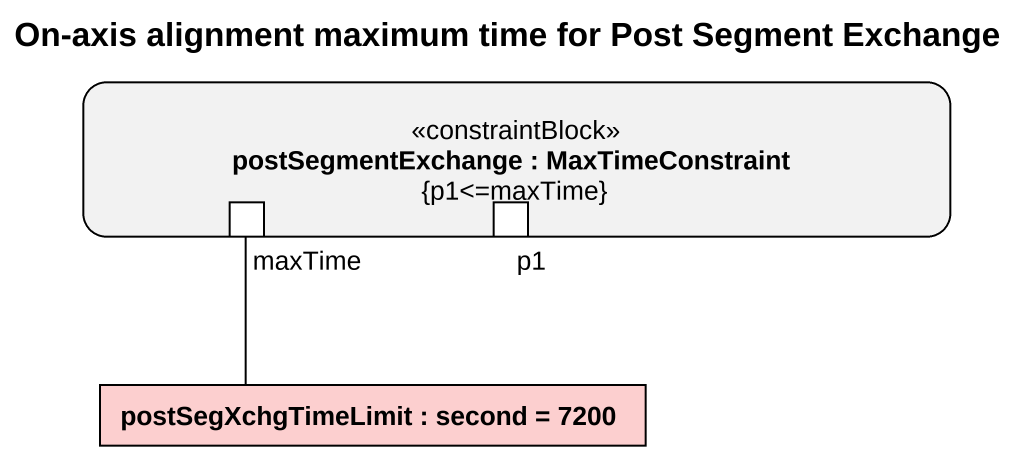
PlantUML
@startuml
title On-axis alignment maximum time for Post Segment Exchange
rectangle "postSegmentExchange : MaxTimeConstraint\n{p1<=maxTime}" as postSegmentExchange <<constraintBlock>> {
  port maxTime
  port p1
}
rectangle "postSegXchgTimeLimit : second = 7200" as postSegXchgTimeLimit #FCCFCF
maxTime -- postSegXchgTimeLimit
@enduml
